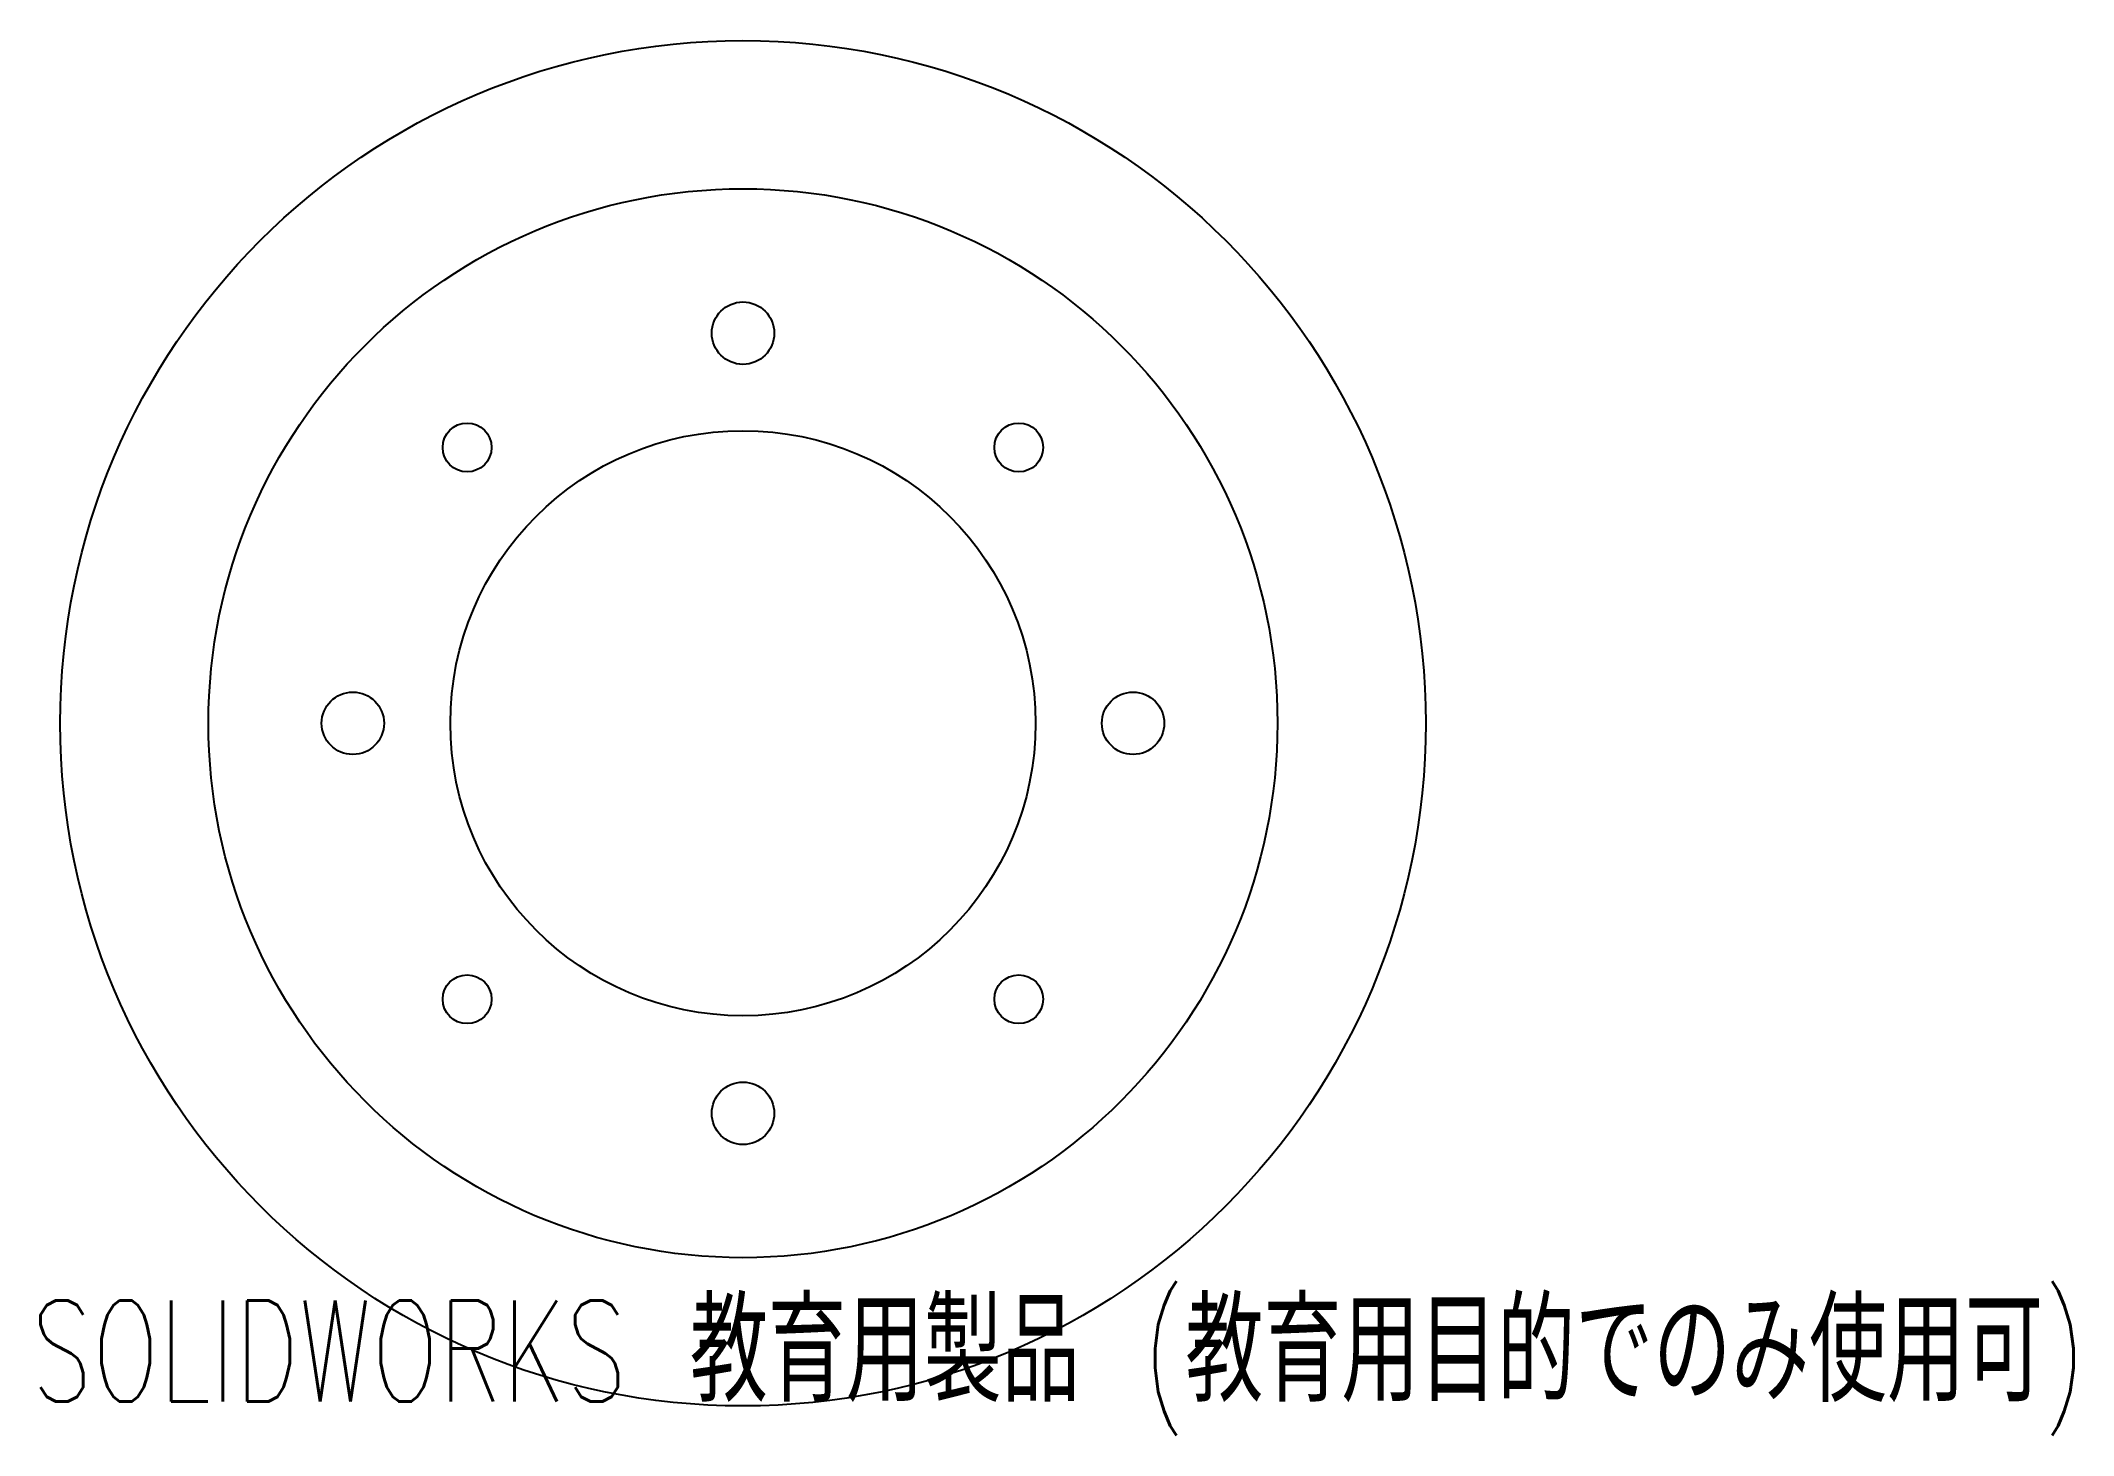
# Model space of a CAD drawing. Header units: millimetres. Extents: x 0 to 105, y 0 to 71.
import ezdxf

# ---------------------------------------------------------------- set-up
doc = ezdxf.new("R2010")
doc.units = ezdxf.units.MM
doc.styles.add('SLDTEXTSTYLE0', font='TXT', dxfattribs={"width": 0.7, "bigfont": 'bigfont'})

msp = doc.modelspace()

# ---------------------------------------------------------------- linework, layer by layer
at = {"color": 7, "linetype": 'Continuous', "lineweight": 25}
for centre, radius in [((36.47, 36.28), 35), ((36.47, 36.28), 27.4), ((36.47, 56.28), 1.6), ((22.33, 50.42), 1.25), ((36.47, 36.28), 15), ((50.61, 50.42), 1.25), ((16.47, 36.28), 1.6), ((56.47, 36.28), 1.6), ((22.33, 22.13), 1.25), ((50.61, 22.13), 1.25), ((36.47, 16.28), 1.6)]:
    msp.add_circle(centre, radius, dxfattribs=at)

# ---------------------------------------------------------------- texts
at = {"color": 7, "linetype": 'Continuous', "insert": (0, 6.69), "char_height": 5.19, "attachment_point": 1, "style": 'SLDTEXTSTYLE0'}
msp.add_mtext('SOLIDWORKS 教育用製品 (教育用目的でのみ使用可)', dxfattribs=at)

doc.saveas('drawing.dxf')
